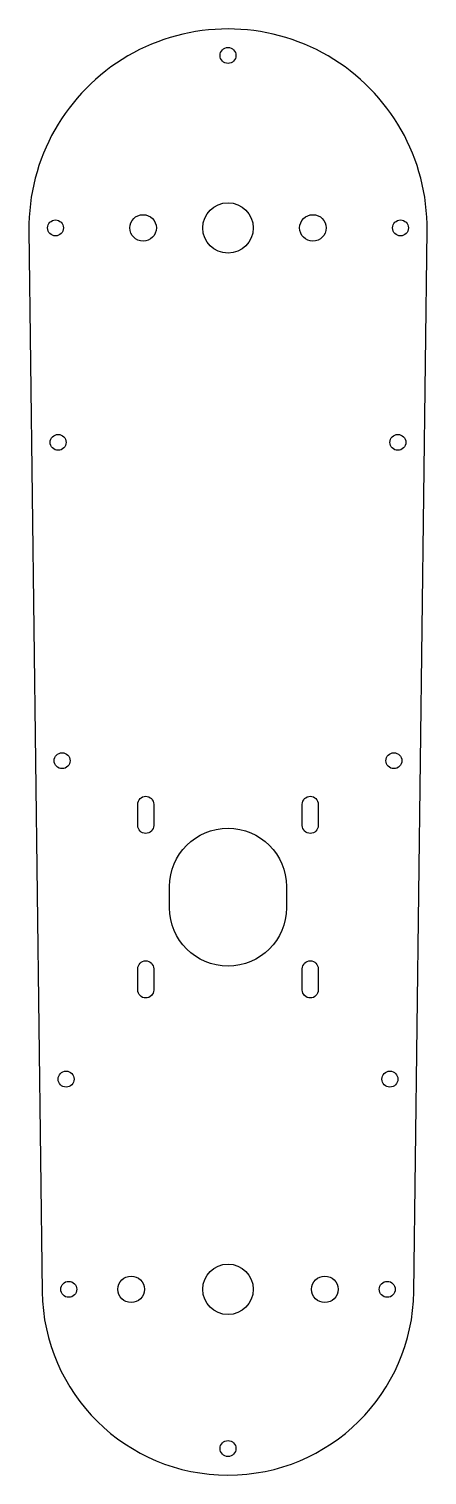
# Model space of a CAD drawing. Header units: millimetres. Extents: x -38 to 38, y -235 to 38.
import ezdxf

# ---------------------------------------------------------------- set-up
doc = ezdxf.new("R2010")
doc.units = ezdxf.units.MM

msp = doc.modelspace()

# ---------------------------------------------------------------- linework, layer by layer
for points in [[(-37.5, -0.47), (-35, -200.44, 0.987577), (35, -200.44), (37.5, -0.47, 1.012579)], [(-17, -108.6, -1), (-14, -108.6), (-14, -112.6, -1), (-17, -112.6)], [(14, -108.6, -1), (17, -108.6), (17, -112.6, -1), (14, -112.6)], [(11, -128.1, -1), (-11, -128.1), (-11, -124.1, -1), (11, -124.1)], [(-14, -143.6, -1), (-17, -143.6), (-17, -139.6, -1), (-14, -139.6)], [(14, -139.6, -1), (17, -139.6), (17, -143.6, -1), (14, -143.6)]]:
    msp.add_lwpolyline(points, format="xyb", close=True)
for centre, radius in [((0, 32.5), 1.5), ((0, 0), 4.75), ((-32.5, 0), 1.5), ((-16, 0), 2.5), ((16, 0), 2.5), ((32.5, 0), 1.5), ((-32, -40.4), 1.5), ((32, -40.4), 1.5), ((-31.25, -100.39), 1.5), ((31.25, -100.39), 1.5), ((-30.5, -160.39), 1.5), ((30.5, -160.39), 1.5), ((0, -200), 4.75), ((-30, -200), 1.5), ((-18.25, -200), 2.5), ((18.25, -200), 2.5), ((30, -200), 1.5), ((0, -230), 1.5)]:
    msp.add_circle(centre, radius)

doc.saveas('drawing.dxf')
